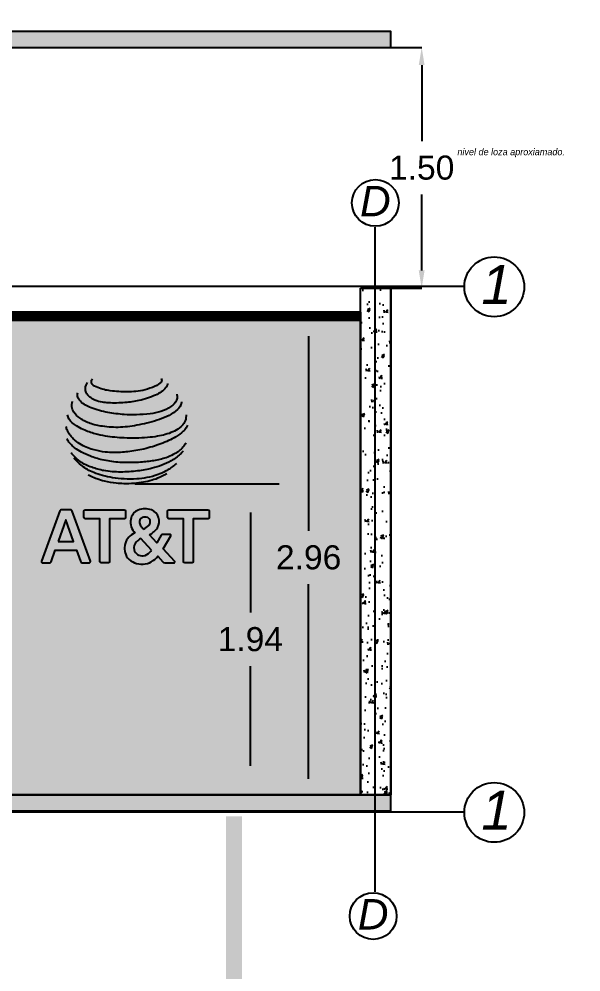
# Model space of a CAD drawing. Header units: millimetres. Extents: x 10930 to 21977, y 3784 to 7635.
# Drawn here: x 10969.96 to 10973.46, y 3801.58 to 3807.52 of the extents above; entities that cross this region are included whole.
import ezdxf

# ---------------------------------------------------------------- set-up
doc = ezdxf.new("R2010")
doc.units = ezdxf.units.MM
for name, color, linetype in [('CORTE', 224, 'Continuous'), ('MEDIDAS.', 75, 'Continuous'), ('MUROS ACABADO.', 201, 'Continuous')]:
    doc.layers.add(name, color=color, linetype=linetype)
doc.styles.get("Standard").update_dxf_attribs({"font": 'arial.ttf'})
doc.dimstyles.get("Standard").update_dxf_attribs({"dimtxt": 0.15, "dimasz": 0.18, "dimexe": 0.18, "dimexo": 0.0625, "dimgap": 0.09, "dimtad": 0, "dimtih": 1, "dimtoh": 1, "dimzin": 0, "dimdsep": 46, "dimtxsty": 'Standard', "dimblk2": 'ARCHTICK', "dimcen": 0.09, "dimadec": 0, "dimazin": 0, "dimtfac": 1, "dimtofl": 0, "dimtmove": 0, "dimatfit": 3, "dimfxl": 1, "dimtolj": 1, "dimtzin": 0, "dimarcsym": 0})

# ---------------------------------------------------------------- blocks, each defined once
blk = doc.blocks.new('letrero interno')
h = blk.add_hatch(color=255)
h.dxf.hatch_style = 1
edge = h.paths.add_edge_path()
edge.add_ellipse((10977.9411, 3804.9206), major_axis=(-0.5668, 0), ratio=0.990182, start_angle=235.80876, end_angle=304.48045)
edge.add_spline(control_points=[(10977.6203, 3805.3832), (10977.607, 3805.368), (10977.6094, 3805.327), (10977.6923, 3805.2895), (10977.7961, 3805.2651), (10977.9505, 3805.2608), (10978.1007, 3805.2653), (10978.2709, 3805.3399), (10978.2685, 3805.3745), (10978.2596, 3805.3848)], knot_values=[0.128865, 0.128865, 0.128865, 0.128865, 0.153866, 0.179922, 0.232217, 0.300381, 0.373945, 0.445699, 0.478946, 0.478946, 0.478946, 0.478946], degree=3, periodic=0)
h = blk.add_hatch(color=255)
h.dxf.hatch_style = 1
edge = h.paths.add_edge_path()
edge.add_spline(control_points=[(10978.3172, 3805.3404), (10978.3196, 3805.3329), (10978.3199, 3805.324), (10978.2892, 3805.2736), (10978.1981, 3805.2216), (10978.0651, 3805.1785), (10977.916, 3805.1583), (10977.8018, 3805.1557), (10977.7076, 3805.1635), (10977.6482, 3805.1804), (10977.5942, 3805.2098), (10977.5617, 3805.2496), (10977.5504, 3805.3017), (10977.5639, 3805.3313), (10977.5741, 3805.3482)], knot_values=[0.003593, 0.003593, 0.003593, 0.003593, 0.006024, 0.021106, 0.073245, 0.144555, 0.202269, 0.269247, 0.293403, 0.325434, 0.349075, 0.372728, 0.390364, 0.4152, 0.4152, 0.4152, 0.4152], degree=3, periodic=0)
edge.add_ellipse((10977.9411, 3804.9206), major_axis=(-0.5668, 0), ratio=0.990182, start_angle=310.35697, end_angle=323.8514)
edge.add_spline(control_points=[(10977.4835, 3805.2516), (10977.4808, 3805.2383), (10977.4802, 3805.2093), (10977.5207, 3805.1526), (10977.6216, 3805.1031), (10977.7601, 3805.067), (10977.9034, 3805.0486), (10978.0355, 3805.0473), (10978.1841, 3805.0541), (10978.3198, 3805.0907), (10978.406, 3805.1688), (10978.4102, 3805.2156), (10978.4081, 3805.2342), (10978.4073, 3805.2397)], knot_values=[0.008649, 0.008649, 0.008649, 0.008649, 0.025773, 0.045772, 0.096013, 0.166665, 0.233614, 0.282556, 0.338803, 0.427861, 0.462359, 0.479526, 0.486818, 0.486818, 0.486818, 0.486818], degree=3, periodic=0)
edge.add_ellipse((10977.9411, 3804.9206), major_axis=(-0.5668, 0), ratio=0.990182, start_angle=214.66002, end_angle=228.43024)
h = blk.add_hatch(color=255)
h.dxf.hatch_style = 1
edge = h.paths.add_edge_path()
edge.add_spline(control_points=[(10977.389, 3805.0474), (10977.3905, 3805.0343), (10977.4059, 3804.9885), (10977.4647, 3804.9464), (10977.5478, 3804.9013), (10977.6388, 3804.8702), (10977.7669, 3804.8434), (10977.9304, 3804.8275), (10978.0936, 3804.8296), (10978.245, 3804.848), (10978.3478, 3804.8749), (10978.4292, 3804.9194), (10978.4753, 3804.9641), (10978.4926, 3805.0099), (10978.4936, 3805.0383), (10978.4934, 3805.0467)], knot_values=[0.014023, 0.014023, 0.014023, 0.014023, 0.030974, 0.073379, 0.10402, 0.155335, 0.197783, 0.274963, 0.369242, 0.410223, 0.47411, 0.506523, 0.530369, 0.556614, 0.567607, 0.567607, 0.567607, 0.567607], degree=3, periodic=0)
edge.add_ellipse((10977.9411, 3804.9206), major_axis=(-0.5668, 0), ratio=0.990182, start_angle=192.99233, end_angle=206.21787)
edge.add_spline(control_points=[(10978.4496, 3805.1685), (10978.4496, 3805.1637), (10978.4483, 3805.136), (10978.387, 3805.0599), (10978.2451, 3804.999), (10978.0636, 3804.9523), (10977.8844, 3804.9253), (10977.7294, 3804.9347), (10977.6012, 3804.9619), (10977.5094, 3805.0076), (10977.4482, 3805.061), (10977.4241, 3805.1224), (10977.4295, 3805.1563), (10977.4353, 3805.1736)], knot_values=[0.003597, 0.003597, 0.003597, 0.003597, 0.009886, 0.039798, 0.122741, 0.208239, 0.285459, 0.358281, 0.409779, 0.455584, 0.490924, 0.513468, 0.537289, 0.537289, 0.537289, 0.537289], degree=3, periodic=0)
edge.add_ellipse((10977.9411, 3804.9206), major_axis=(-0.5668, 0), ratio=0.990182, start_angle=333.19912, end_angle=346.94128)
h = blk.add_hatch(color=255)
h.dxf.hatch_style = 1
edge = h.paths.add_edge_path()
edge.add_spline(control_points=[(10977.383, 3804.8231), (10977.3882, 3804.8126), (10977.3995, 3804.7925), (10977.4267, 3804.7646), (10977.464, 3804.7316), (10977.5238, 3804.6958), (10977.6069, 3804.6567), (10977.7214, 3804.6238), (10977.8322, 3804.6063), (10977.9516, 3804.6012), (10978.063, 3804.6032), (10978.189, 3804.618), (10978.2932, 3804.64), (10978.3831, 3804.6795), (10978.4477, 3804.7208), (10978.4779, 3804.7666), (10978.4891, 3804.7834), (10978.4917, 3804.7874)], knot_values=[0.012982, 0.012982, 0.012982, 0.012982, 0.028308, 0.04302, 0.063513, 0.093229, 0.133566, 0.183249, 0.248239, 0.279568, 0.339134, 0.393524, 0.445234, 0.477135, 0.521976, 0.542107, 0.5483, 0.5483, 0.5483, 0.5483], degree=3, periodic=0)
edge.add_ellipse((10977.9411, 3804.9206), major_axis=(-0.5668, 0), ratio=0.990182, start_angle=166.26811, end_angle=183.20985)
edge.add_spline(control_points=[(10978.507, 3804.952), (10978.5035, 3804.9429), (10978.4939, 3804.9211), (10978.4576, 3804.8824), (10978.3803, 3804.8282), (10978.2557, 3804.7733), (10978.1044, 3804.7267), (10977.9558, 3804.7008), (10977.8354, 3804.6945), (10977.731, 3804.6998), (10977.6512, 3804.7152), (10977.5765, 3804.7385), (10977.515, 3804.7674), (10977.465, 3804.8025), (10977.4273, 3804.8378), (10977.404, 3804.8694), (10977.3851, 3804.9025), (10977.3778, 3804.9262), (10977.3747, 3804.9384)], knot_values=[0.007802, 0.007802, 0.007802, 0.007802, 0.0205, 0.038932, 0.075849, 0.143421, 0.21564, 0.282181, 0.339884, 0.372758, 0.418414, 0.445526, 0.474864, 0.506767, 0.524911, 0.541965, 0.557948, 0.574375, 0.574375, 0.574375, 0.574375], degree=3, periodic=0)
edge.add_ellipse((10977.9411, 3804.9206), major_axis=(-0.5668, 0), ratio=0.990182, start_angle=358.17621, end_angle=370.00004)
h = blk.add_hatch(color=255)
h.dxf.hatch_style = 1
edge = h.paths.add_edge_path()
edge.add_spline(control_points=[(10977.4483, 3804.6434), (10977.4572, 3804.6336), (10977.4808, 3804.6081), (10977.5212, 3804.5703), (10977.5741, 3804.5352), (10977.6384, 3804.5055), (10977.7166, 3804.4791), (10977.8116, 3804.4586), (10977.9184, 3804.4488), (10978.0252, 3804.4475), (10978.1313, 3804.4614), (10978.2226, 3804.4837), (10978.3099, 3804.5232), (10978.3649, 3804.5627), (10978.3965, 3804.5895), (10978.4027, 3804.5948)], knot_values=[0.02124, 0.02124, 0.02124, 0.02124, 0.038567, 0.066554, 0.09322, 0.121056, 0.158938, 0.200798, 0.247614, 0.298784, 0.33987, 0.387174, 0.420854, 0.464375, 0.475001, 0.475001, 0.475001, 0.475001], degree=3, periodic=0)
edge.add_ellipse((10977.9411, 3804.9206), major_axis=(-0.5668, 0), ratio=0.990182, start_angle=144.51815, end_angle=157.85061)
edge.add_spline(control_points=[(10978.4661, 3804.709), (10978.4572, 3804.6996), (10978.4234, 3804.6651), (10978.3327, 3804.5981), (10978.1943, 3804.5489), (10978.0346, 3804.5216), (10977.884, 3804.5103), (10977.739, 3804.5208), (10977.6117, 3804.5557), (10977.5156, 3804.5999), (10977.4563, 3804.653), (10977.4314, 3804.6827), (10977.4228, 3804.6936)], knot_values=[0.011524, 0.011524, 0.011524, 0.011524, 0.028354, 0.074673, 0.157277, 0.217096, 0.286184, 0.354151, 0.405667, 0.458056, 0.490472, 0.508639, 0.508639, 0.508639, 0.508639], degree=3, periodic=0)
edge.add_ellipse((10977.9411, 3804.9206), major_axis=(-0.5668, 0), ratio=0.990182, start_angle=23.85399, end_angle=29.59482)
h = blk.add_hatch(color=255)
h.dxf.hatch_style = 1
edge = h.paths.add_edge_path()
edge.add_ellipse((10977.9411, 3804.9206), major_axis=(-0.5668, 0), ratio=0.990182, start_angle=50.67857, end_angle=131.24059)
edge.add_spline(control_points=[(10978.3148, 3804.4986), (10978.3082, 3804.4954), (10978.2847, 3804.4837), (10978.24, 3804.4598), (10978.1735, 3804.4353), (10978.0939, 3804.4184), (10978.0061, 3804.4049), (10977.9212, 3804.4054), (10977.8293, 3804.4083), (10977.7446, 3804.4238), (10977.6664, 3804.4457), (10977.617, 3804.4686), (10977.5912, 3804.4817), (10977.582, 3804.4864)], knot_values=[0.00823, 0.00823, 0.00823, 0.00823, 0.0177, 0.042594, 0.074296, 0.109937, 0.148709, 0.189938, 0.2206, 0.268724, 0.301937, 0.3263, 0.33974, 0.33974, 0.33974, 0.33974], degree=3, periodic=0)
h = blk.add_hatch(color=255)
h.dxf.hatch_style = 1
edge = h.paths.add_edge_path()
edge.add_line((10977.1552, 3803.6679), (10977.2214, 3803.6679))
edge.add_arc((10977.2214, 3803.6818), 0.0139, 270, 346.49232)
edge.add_line((10977.2349, 3803.6786), (10977.2726, 3803.7866))
edge.add_line((10977.2726, 3803.7866), (10977.4719, 3803.7866))
edge.add_line((10977.4719, 3803.7866), (10977.5085, 3803.6826))
edge.add_arc((10977.5292, 3803.6896), 0.0218, 198.61711, 261.66238)
edge.add_line((10977.526, 3803.668), (10977.5919, 3803.6678))
edge.add_arc((10977.5901, 3803.6796), 0.0119, 278.8223, 386.06493)
edge.add_line((10977.6008, 3803.6848), (10977.4329, 3804.1507))
edge.add_arc((10977.417, 3804.145), 0.0169, 19.8261, 75.82093)
edge.add_line((10977.4211, 3804.1614), (10977.329, 3804.1614))
edge.add_arc((10977.329, 3804.1475), 0.0138, 90, 151.53848)
edge.add_line((10977.3168, 3804.1541), (10977.1471, 3803.6841))
edge.add_arc((10977.1568, 3803.6788), 0.011, 151.07027, 262.02362)
h.paths.add_polyline_path([(10977.3009, 3803.8658), (10977.4431, 3803.8658), (10977.3727, 3804.0694)], flags=16)
h = blk.add_hatch(color=255)
h.dxf.hatch_style = 1
edge = h.paths.add_edge_path()
edge.add_line((10977.5527, 3804.1617), (10977.9175, 3804.1617))
edge.add_arc((10977.9175, 3804.1496), 0.0121, 4.19999, 90, ccw=False)
edge.add_line((10977.9295, 3804.1505), (10977.9295, 3804.0905))
edge.add_arc((10977.9182, 3804.0905), 0.0112, 264.68887, 360, ccw=False)
edge.add_line((10977.9172, 3804.0793), (10977.7797, 3804.0793))
edge.add_line((10977.7797, 3804.0793), (10977.7797, 3803.6772))
edge.add_arc((10977.7679, 3803.6798), 0.0121, 280.03141, 347.51879, ccw=False)
edge.add_line((10977.77, 3803.6679), (10977.7013, 3803.6679))
edge.add_arc((10977.7028, 3803.6803), 0.0125, 188.94313, 262.82227, ccw=False)
edge.add_line((10977.6905, 3803.6784), (10977.6905, 3804.0793))
edge.add_line((10977.6905, 3804.0793), (10977.5547, 3804.0793))
edge.add_arc((10977.5547, 3804.093), 0.0137, 193.59653, 270, ccw=False)
edge.add_line((10977.5414, 3804.0898), (10977.5414, 3804.1488))
edge.add_arc((10977.5544, 3804.1488), 0.013, 97.51574, 180, ccw=False)
h = blk.add_hatch(color=255)
h.dxf.hatch_style = 1
edge = h.paths.add_edge_path(flags=16)
edge.add_arc((10977.9848, 3804.1918), 0.2376, 297.96974, 312.5604)
edge.add_arc((10978.1124, 3804.049), 0.0463, 315.73621, 358.76015)
edge.add_arc((10978.1153, 3804.0516), 0.0435, 355.28137, 443.56521)
edge.add_arc((10978.1088, 3803.9497), 0.1457, 85.54023, 94.45977)
edge.add_arc((10978.1039, 3804.0512), 0.0441, 98.39035, 178.77629)
edge.add_arc((10978.1181, 3804.0472), 0.0585, 175.1233, 217.13161)
edge.add_arc((10978.204, 3804.0962), 0.157, 212.44336, 226.68991)
edge = h.paths.add_edge_path(flags=16)
edge.add_line((10978.1702, 3803.7862), (10978.07, 3803.8938))
edge.add_arc((10978.1538, 3803.7376), 0.1773, 118.20096, 134.03797)
edge.add_arc((10978.0816, 3803.8094), 0.0756, 132.53892, 194.59899)
edge.add_arc((10978.0817, 3803.8092), 0.0756, 194.46129, 279.06822)
edge.add_arc((10978.087, 3803.8215), 0.0872, 274.35322, 321.59)
edge.add_arc((10978.0059, 3803.8996), 0.1996, 318.48757, 325.3812)
edge = h.paths.add_edge_path()
edge.add_arc((10978.0723, 3803.8031), 0.1535, 111.79706, 215.48753)
edge.add_arc((10978.0815, 3803.8404), 0.1843, 223.28818, 323.39802)
edge.add_line((10978.2294, 3803.7305), (10978.275, 3803.679))
edge.add_arc((10978.2968, 3803.6948), 0.0269, 215.81592, 267.01052)
edge.add_line((10978.2954, 3803.6679), (10978.3795, 3803.6679))
edge.add_arc((10978.3783, 3803.6774), 0.00958, 277.51574, 384.51939)
edge.add_line((10978.387, 3803.6814), (10978.28, 3803.7977))
edge.add_line((10978.28, 3803.7977), (10978.3505, 3803.9195))
edge.add_arc((10978.3424, 3803.9242), 0.00942, 329.92161, 439.58613)
edge.add_line((10978.3441, 3803.9334), (10978.2768, 3803.9334))
edge.add_arc((10978.2768, 3803.9142), 0.0192, 90, 140.62448)
edge.add_line((10978.2619, 3803.9264), (10978.2203, 3803.854))
edge.add_line((10978.2203, 3803.854), (10978.1513, 3803.9294))
edge.add_arc((10978.0613, 3804.1086), 0.2006, 296.67717, 325.63512)
edge.add_arc((10978.1264, 3804.054), 0.1163, 329.72187, 428.20292)
edge.add_arc((10978.1105, 3803.9978), 0.1745, 70.21568, 111.5609)
edge.add_arc((10978.0905, 3804.0541), 0.1148, 112.57893, 170.18893)
edge.add_arc((10978.1123, 3804.0458), 0.1378, 168.33036, 197.20493)
edge.add_arc((10978.1578, 3804.0687), 0.1883, 199.76986, 220.79873)
h = blk.add_hatch(color=255)
h.dxf.hatch_style = 1
edge = h.paths.add_edge_path()
edge.add_line((10978.3314, 3804.1617), (10978.6962, 3804.1617))
edge.add_arc((10978.6962, 3804.1496), 0.0121, 4.19999, 90, ccw=False)
edge.add_line((10978.7082, 3804.1505), (10978.7082, 3804.0905))
edge.add_arc((10978.697, 3804.0905), 0.0112, -95.31113, 0, ccw=False)
edge.add_line((10978.6959, 3804.0793), (10978.5584, 3804.0793))
edge.add_line((10978.5584, 3804.0793), (10978.5584, 3803.6772))
edge.add_arc((10978.5466, 3803.6798), 0.0121, 280.03141, 347.51879, ccw=False)
edge.add_line((10978.5487, 3803.6679), (10978.48, 3803.6679))
edge.add_arc((10978.4815, 3803.6803), 0.0125, 188.94313, 262.82227, ccw=False)
edge.add_line((10978.4692, 3803.6784), (10978.4692, 3804.0793))
edge.add_line((10978.4692, 3804.0793), (10978.3334, 3804.0793))
edge.add_arc((10978.3334, 3804.093), 0.0137, 193.59653, 270, ccw=False)
edge.add_line((10978.3201, 3804.0898), (10978.3201, 3804.1488))
edge.add_arc((10978.3331, 3804.1488), 0.013, 97.51574, 180, ccw=False)
at = {"color": 255}
for points in [[(10977.1552, 3803.6679), (10977.2214, 3803.6679, 0.346732), (10977.2349, 3803.6786), (10977.2726, 3803.7866), (10977.4719, 3803.7866), (10977.5085, 3803.6826, 0.282242), (10977.526, 3803.668), (10977.5919, 3803.6678, 0.50537), (10977.6008, 3803.6848), (10977.4329, 3804.1507, 0.249304), (10977.4211, 3804.1614), (10977.329, 3804.1614, 0.275157), (10977.3168, 3804.1541), (10977.1471, 3803.6841, 0.525866)], [(10977.5527, 3804.1617), (10977.9175, 3804.1617, -0.392903), (10977.9295, 3804.1505), (10977.9295, 3804.0905, -0.441632), (10977.9172, 3804.0793), (10977.7797, 3804.0793), (10977.7797, 3803.6772, -0.303287), (10977.77, 3803.6679), (10977.7013, 3803.6679, -0.334009), (10977.6905, 3803.6784), (10977.6905, 3804.0793), (10977.5547, 3804.0793, -0.346298), (10977.5414, 3804.0898), (10977.5414, 3804.1488, -0.376295)], [(10978.3314, 3804.1617), (10978.6962, 3804.1617, -0.392903), (10978.7082, 3804.1505), (10978.7082, 3804.0905, -0.441632), (10978.6959, 3804.0793), (10978.5584, 3804.0793), (10978.5584, 3803.6772, -0.303287), (10978.5487, 3803.6679), (10978.48, 3803.6679, -0.334009), (10978.4692, 3803.6784), (10978.4692, 3804.0793), (10978.3334, 3804.0793, -0.346298), (10978.3201, 3804.0898), (10978.3201, 3804.1488, -0.376295)]]:
    blk.add_lwpolyline(points, format="xyb", close=True, dxfattribs=at)
for points in [[(10978.1513, 3803.9294, 0.12703), (10978.2268, 3803.9954, 0.458264), (10978.1696, 3804.162, 0.182385), (10978.0464, 3804.1601, 0.256803), (10977.9773, 3804.0736, 0.12666), (10977.9807, 3804.005, 0.092014), (10978.0153, 3803.9457, -56.877628)], [(10978.0963, 3803.9819, 0.06375), (10978.1455, 3804.0168, 0.189964), (10978.1587, 3804.048, 0.405468), (10978.1201, 3804.0949, 0.038938), (10978.0975, 3804.0949, 0.365879), (10978.0598, 3804.0522, 0.185377), (10978.0715, 3804.0119, 0.062243), (10978.0963, 3803.9819, -0.802104)], [(10978.0153, 3803.9457, 0.486062), (10977.9473, 3803.714, 0.466891), (10978.2294, 3803.7305), (10978.275, 3803.679, 0.22717), (10978.2954, 3803.6679), (10978.3795, 3803.6679, 0.504061), (10978.387, 3803.6814), (10978.28, 3803.7977), (10978.3505, 3803.9195, 0.518708), (10978.3441, 3803.9334), (10978.2768, 3803.9334, 0.224555), (10978.2619, 3803.9264), (10978.2203, 3803.854), (10978.1513, 3803.9294)], [(10978.1702, 3803.7862), (10978.07, 3803.8938, 0.069212), (10978.0305, 3803.865, 0.277607), (10978.0085, 3803.7903, 0.386906), (10978.0937, 3803.7345, 0.209078), (10978.1554, 3803.7673, 0.030088), (10978.1702, 3803.7862, 0.609101)]]:
    blk.add_lwpolyline(points, format="xyb", dxfattribs=at)
blk.add_lwpolyline([(10977.3009, 3803.8658), (10977.4431, 3803.8658), (10977.3727, 3804.0694), (10977.3009, 3803.8658)], dxfattribs=at)
for points, knots in [([(10978.3172, 3805.3404), (10978.3196, 3805.3329), (10978.3199, 3805.324), (10978.2892, 3805.2736), (10978.1981, 3805.2216), (10978.0651, 3805.1785), (10977.916, 3805.1583), (10977.8018, 3805.1557), (10977.7076, 3805.1635), (10977.6482, 3805.1804), (10977.5942, 3805.2098), (10977.5617, 3805.2496), (10977.5504, 3805.3017), (10977.5639, 3805.3313), (10977.5741, 3805.3482)], [0.0035932, 0.0035932, 0.0035932, 0.0035932, 0.0060238, 0.0211063, 0.0732448, 0.1445555, 0.2022685, 0.2692466, 0.2934034, 0.3254338, 0.3490749, 0.3727276, 0.3903641, 0.4151999, 0.4151999, 0.4151999, 0.4151999]), ([(10978.2596, 3805.3848), (10978.2685, 3805.3745), (10978.2709, 3805.3399), (10978.1007, 3805.2653), (10977.9505, 3805.2608), (10977.7961, 3805.2651), (10977.6923, 3805.2895), (10977.6094, 3805.327), (10977.607, 3805.368), (10977.6203, 3805.3832)], [0.1288654, 0.1288654, 0.1288654, 0.1288654, 0.1621128, 0.2338664, 0.3074303, 0.3755951, 0.4278902, 0.4539459, 0.4789464, 0.4789464, 0.4789464, 0.4789464]), ([(10978.4496, 3805.1685), (10978.4496, 3805.1637), (10978.4483, 3805.136), (10978.387, 3805.0599), (10978.2451, 3804.999), (10978.0636, 3804.9523), (10977.8844, 3804.9253), (10977.7294, 3804.9347), (10977.6012, 3804.9619), (10977.5094, 3805.0076), (10977.4482, 3805.061), (10977.4241, 3805.1224), (10977.4295, 3805.1563), (10977.4353, 3805.1736)], [0.0035967, 0.0035967, 0.0035967, 0.0035967, 0.0098858, 0.0397983, 0.122741, 0.2082388, 0.285459, 0.3582808, 0.4097789, 0.4555835, 0.4909237, 0.5134678, 0.5372889, 0.5372889, 0.5372889, 0.5372889]), ([(10978.4073, 3805.2397), (10978.4081, 3805.2342), (10978.4102, 3805.2156), (10978.406, 3805.1688), (10978.3198, 3805.0907), (10978.1841, 3805.0541), (10978.0355, 3805.0473), (10977.9034, 3805.0486), (10977.7601, 3805.067), (10977.6216, 3805.1031), (10977.5207, 3805.1526), (10977.4802, 3805.2093), (10977.4808, 3805.2383), (10977.4835, 3805.2516)], [0.0086485, 0.0086485, 0.0086485, 0.0086485, 0.01594, 0.0331077, 0.067605, 0.1566633, 0.2129102, 0.2618518, 0.3288015, 0.3994534, 0.4496941, 0.4696933, 0.4868177, 0.4868177, 0.4868177, 0.4868177]), ([(10978.4934, 3805.0467), (10978.4936, 3805.0383), (10978.4926, 3805.0099), (10978.4753, 3804.9641), (10978.4292, 3804.9194), (10978.3478, 3804.8749), (10978.245, 3804.848), (10978.0936, 3804.8296), (10977.9304, 3804.8275), (10977.7669, 3804.8434), (10977.6388, 3804.8702), (10977.5478, 3804.9013), (10977.4647, 3804.9464), (10977.4059, 3804.9885), (10977.3905, 3805.0343), (10977.389, 3805.0474)], [0.0140234, 0.0140234, 0.0140234, 0.0140234, 0.0250162, 0.0512619, 0.0751078, 0.1075212, 0.1714081, 0.2123883, 0.306668, 0.3838473, 0.4262958, 0.4776106, 0.5082517, 0.5506568, 0.5676073, 0.5676073, 0.5676073, 0.5676073]), ([(10978.507, 3804.952), (10978.5035, 3804.9429), (10978.4939, 3804.9211), (10978.4576, 3804.8824), (10978.3803, 3804.8282), (10978.2557, 3804.7733), (10978.1044, 3804.7267), (10977.9558, 3804.7008), (10977.8354, 3804.6945), (10977.731, 3804.6998), (10977.6512, 3804.7152), (10977.5765, 3804.7385), (10977.515, 3804.7674), (10977.465, 3804.8025), (10977.4273, 3804.8378), (10977.404, 3804.8694), (10977.3851, 3804.9025), (10977.3778, 3804.9262), (10977.3747, 3804.9384)], [0.0078016, 0.0078016, 0.0078016, 0.0078016, 0.0205003, 0.0389321, 0.0758492, 0.1434214, 0.2156401, 0.2821809, 0.3398835, 0.3727584, 0.4184145, 0.4455255, 0.4748644, 0.5067672, 0.5249113, 0.5419651, 0.5579475, 0.5743748, 0.5743748, 0.5743748, 0.5743748]), ([(10978.4917, 3804.7874), (10978.4891, 3804.7834), (10978.4779, 3804.7666), (10978.4477, 3804.7208), (10978.3831, 3804.6795), (10978.2932, 3804.64), (10978.189, 3804.618), (10978.063, 3804.6032), (10977.9516, 3804.6012), (10977.8322, 3804.6063), (10977.7214, 3804.6238), (10977.6069, 3804.6567), (10977.5238, 3804.6958), (10977.464, 3804.7316), (10977.4267, 3804.7646), (10977.3995, 3804.7925), (10977.3882, 3804.8126), (10977.383, 3804.8231)], [0.0129818, 0.0129818, 0.0129818, 0.0129818, 0.0191742, 0.0393052, 0.0841466, 0.1160473, 0.1677579, 0.2221471, 0.2817133, 0.3130424, 0.3780328, 0.4277155, 0.4680528, 0.4977683, 0.518262, 0.5329737, 0.5482997, 0.5482997, 0.5482997, 0.5482997]), ([(10978.4661, 3804.709), (10978.4572, 3804.6996), (10978.4234, 3804.6651), (10978.3327, 3804.5981), (10978.1943, 3804.5489), (10978.0346, 3804.5216), (10977.884, 3804.5103), (10977.739, 3804.5208), (10977.6117, 3804.5557), (10977.5156, 3804.5999), (10977.4563, 3804.653), (10977.4314, 3804.6827), (10977.4228, 3804.6936)], [0.011524, 0.011524, 0.011524, 0.011524, 0.0283541, 0.0746731, 0.1572768, 0.2170963, 0.2861837, 0.3541511, 0.4056674, 0.4580557, 0.4904717, 0.5086393, 0.5086393, 0.5086393, 0.5086393]), ([(10978.4027, 3804.5948), (10978.3965, 3804.5895), (10978.3649, 3804.5627), (10978.3099, 3804.5232), (10978.2226, 3804.4837), (10978.1313, 3804.4614), (10978.0252, 3804.4475), (10977.9184, 3804.4488), (10977.8116, 3804.4586), (10977.7166, 3804.4791), (10977.6384, 3804.5055), (10977.5741, 3804.5352), (10977.5212, 3804.5703), (10977.4808, 3804.6081), (10977.4572, 3804.6336), (10977.4483, 3804.6434)], [0.0212403, 0.0212403, 0.0212403, 0.0212403, 0.0318666, 0.0753881, 0.1090673, 0.1563713, 0.1974573, 0.2486273, 0.2954439, 0.3373039, 0.3751856, 0.4030217, 0.4296875, 0.4576748, 0.4750013, 0.4750013, 0.4750013, 0.4750013]), ([(10978.3148, 3804.4986), (10978.3082, 3804.4954), (10978.2847, 3804.4837), (10978.24, 3804.4598), (10978.1735, 3804.4353), (10978.0939, 3804.4184), (10978.0061, 3804.4049), (10977.9212, 3804.4054), (10977.8293, 3804.4083), (10977.7446, 3804.4238), (10977.6664, 3804.4457), (10977.617, 3804.4686), (10977.5912, 3804.4817), (10977.582, 3804.4864)], [0.0082302, 0.0082302, 0.0082302, 0.0082302, 0.0177002, 0.0425936, 0.0742963, 0.109937, 0.1487094, 0.1899382, 0.2206004, 0.2687243, 0.3019369, 0.3263003, 0.3397397, 0.3397397, 0.3397397, 0.3397397])]:
    blk.add_open_spline(points, degree=3, knots=knots, dxfattribs=at)
blk = doc.blocks.new('*D210')
at = {"layer": 'Defpoints', "color": 0, "transparency": 16777216}
for p in [(10972.2753, 3807.3456), (10972.4677, 3807.3456), (10972.2753, 3805.8456)]:
    blk.add_point(p, dxfattribs=at)
at = {"layer": 'MEDIDAS.', "color": 0, "lineweight": -2, "transparency": 16777216}
for p, q in [((10972.2753, 3807.3456), (10972.4677, 3807.3456)), ((10972.4677, 3807.2356), (10972.4677, 3806.7622)), ((10972.4677, 3805.9556), (10972.4677, 3806.429)), ((10972.2753, 3805.8456), (10972.4677, 3805.8456))]:
    blk.add_line(p, q, dxfattribs=at)
at = {"layer": 'MEDIDAS.', "color": 0, "transparency": 16777216}
for points in [[(10972.4494, 3807.2356), (10972.486, 3807.2356), (10972.4677, 3807.3456)], [(10972.4494, 3805.9556), (10972.486, 3805.9556), (10972.4677, 3805.8456)]]:
    blk.add_solid(points, dxfattribs=at)
at = {"layer": 'MEDIDAS.', "color": 0, "transparency": 16777216, "insert": (10972.4677, 3806.5956), "char_height": 0.15, "attachment_point": 5}
blk.add_mtext('\\A1;1.50', dxfattribs=at)
blk = doc.blocks.new('_ArchTick')
at = {"color": 0, "linetype": 'ByBlock', "const_width": 0.15}
blk.add_lwpolyline([(-0.5, -0.5), (0.5, 0.5)], dxfattribs=at)
blk = doc.blocks.new('*D217')
at = {"layer": 'Defpoints', "color": 0, "transparency": 16777216}
for p in [(10971.7627, 3805.6456), (10971.7627, 3802.6856), (10971.7627, 3802.6856)]:
    blk.add_point(p, dxfattribs=at)
at = {"layer": 'MEDIDAS.', "color": 0, "lineweight": -2, "transparency": 16777216}
for p, q in [((10971.7627, 3805.5456), (10971.7627, 3804.3322)), ((10971.7627, 3802.7856), (10971.7627, 3803.999))]:
    blk.add_line(p, q, dxfattribs=at)
at = {"layer": 'MEDIDAS.', "color": 0, "transparency": 16777216}
for points in [[(10971.746, 3805.5456), (10971.7794, 3805.5456), (10971.7627, 3805.6456)], [(10971.746, 3802.7856), (10971.7794, 3802.7856), (10971.7627, 3802.6856)]]:
    blk.add_solid(points, dxfattribs=at)
at = {"layer": 'MEDIDAS.', "color": 0, "transparency": 16777216, "insert": (10971.7627, 3804.1656), "char_height": 0.15, "attachment_point": 5}
blk.add_mtext('\\A1;2.96', dxfattribs=at)
blk = doc.blocks.new('*D220')
at = {"layer": 'Defpoints', "color": 0, "transparency": 16777216}
for p in [(10970.6158, 3804.6255), (10970.5853, 3802.6856), (10971.3993, 3802.6856)]:
    blk.add_point(p, dxfattribs=at)
at = {"layer": 'MEDIDAS.', "color": 0, "lineweight": -2, "transparency": 16777216}
for p, q in [((10970.6783, 3804.6255), (10971.5793, 3804.6255)), ((10971.3993, 3804.4455), (10971.3993, 3803.8221)), ((10971.3993, 3802.8656), (10971.3993, 3803.4889)), ((10970.6478, 3802.6856), (10971.5793, 3802.6856))]:
    blk.add_line(p, q, dxfattribs=at)
at = {"layer": 'MEDIDAS.', "color": 0, "transparency": 16777216}
for points in [[(10971.3693, 3804.4455), (10971.4293, 3804.4455), (10971.3993, 3804.6255)], [(10971.3693, 3802.8656), (10971.4293, 3802.8656), (10971.3993, 3802.6856)]]:
    blk.add_solid(points, dxfattribs=at)
at = {"layer": 'MEDIDAS.', "color": 0, "transparency": 16777216, "insert": (10971.3993, 3803.6555), "char_height": 0.15, "attachment_point": 5}
blk.add_mtext('\\A1;1.94', dxfattribs=at)

msp = doc.modelspace()

# ---------------------------------------------------------------- hatches: boundary and pattern name
at = {"layer": 'CORTE', "true_color": 0xb3d9ff}
h = msp.add_hatch(color=141, dxfattribs=at)
h.dxf.hatch_style = 1
h.paths.add_polyline_path([(10967.2553, 3807.4456), (10967.2553, 3807.3456), (10972.2753, 3807.3456), (10972.2753, 3807.4456)])
at = {"layer": 'CORTE'}
h = msp.add_hatch(dxfattribs=at)
h.set_pattern_fill('AR-CONC', color=140, scale=0.001)
h.set_pattern_definition([(50, (-9.72042, 0.61512), (0.182184669, -0.0159390855), [0.01905, -0.20955]), (355, (-9.72042, 0.61512), (-0.0352434214, 0.1910568452), [0.01524, -0.1676405842]), (100.4514447, (-9.70523, 0.6138), (0.146941247, 0.175117752), [0.0161900088, -0.1780902446]), (46.1842, (-9.72042, 0.66592), (0.271079041, -0.042042328), [0.028575, -0.314325]), (96.6355576, (-9.69783, 0.66242), (0.237404134, 0.2474261246), [0.024285023, -0.267135608]), (351.1841512, (-9.72042, 0.66592), (0.237404134, 0.2474261246), [0.022859967, -0.251459732]), (21, (-9.69502, 0.65322), (0.1516143913, -0.1022651982), [0.01905, -0.20955]), (326, (-9.69502, 0.65322), (0.0618020283, 0.184187966), [0.01524, -0.16764]), (71.451445, (-9.68238, 0.6447), (0.2134164193, 0.081922769), [0.0161900088, -0.1780899376]), (37.5, (-9.720416, 0.615124), (0.00308860325, 0.08455503887), [0, -0.165608, 0, -0.17018, 0, -0.168275]), (7.5, (-9.72042, 0.61512), (0.0668196625, 0.1001805748), [0, -0.097028, 0, -0.161798, 0, -0.064135]), (327.5, (-9.77706, 0.615124), (0.13559059517, -0.005728744), [0, -0.0635, 0, -0.19812, 0, -0.26289]), (317.5, (-9.80246, 0.61512), (0.1481291814, 0.025426491), [0, -0.08255, 0, -0.131572, 0, -0.18669])])
h.paths.add_polyline_path([(10972.0853, 3805.8456), (10972.2753, 3805.8456), (10972.2753, 3802.6856), (10972.0853, 3802.6856)])
h = msp.add_hatch(color=30, dxfattribs=at)
h.dxf.hatch_style = 1
h.paths.add_polyline_path([(10969.0853, 3805.5156), (10967.4453, 3805.5156), (10967.4453, 3802.6856), (10969.0853, 3802.6856)])
h.paths.add_polyline_path([(10969.0853, 3805.6456), (10972.0853, 3805.6456), (10972.0853, 3802.6856), (10969.0853, 3802.6856)])
at = {"layer": 'CORTE', "true_color": 0xcce6ff}
h = msp.add_hatch(dxfattribs=at)
h.set_pattern_fill('EARTH', color=254, scale=0.005)
h.set_pattern_definition([(0, (-14.203293, -1.02866), (0.03175, 0.03175), [0.03175, -0.03175]), (0, (-14.203293, -1.016753), (0.03175, 0.03175), [0.03175, -0.03175]), (0, (-14.203293, -1.004847), (0.03175, 0.03175), [0.03175, -0.03175]), (90, (-14.199324, -1.000878), (-0.03175, 0.03175), [0.03175, -0.03175]), (90, (-14.187418, -1.000878), (-0.03175, 0.03175), [0.03175, -0.03175]), (90, (-14.17551, -1.000878), (-0.03175, 0.03175), [0.03175, -0.03175])])
h.paths.add_polyline_path([(10969.6853, 3805.6456), (10970.2853, 3805.6456), (10970.2853, 3805.6956), (10969.6853, 3805.6956)])
h = msp.add_hatch(dxfattribs=at)
h.set_pattern_fill('EARTH', color=254, scale=0.005)
h.set_pattern_definition([(0, (-13.603293, -1.02866), (0.03175, 0.03175), [0.03175, -0.03175]), (0, (-13.603293, -1.016753), (0.03175, 0.03175), [0.03175, -0.03175]), (0, (-13.603293, -1.004847), (0.03175, 0.03175), [0.03175, -0.03175]), (90, (-13.599324, -1.000878), (-0.03175, 0.03175), [0.03175, -0.03175]), (90, (-13.587418, -1.000878), (-0.03175, 0.03175), [0.03175, -0.03175]), (90, (-13.57551, -1.000878), (-0.03175, 0.03175), [0.03175, -0.03175])])
h.paths.add_polyline_path([(10970.2853, 3805.6456), (10970.8853, 3805.6456), (10970.8853, 3805.6956), (10970.2853, 3805.6956)])
h = msp.add_hatch(dxfattribs=at)
h.set_pattern_fill('EARTH', color=254, scale=0.005)
h.set_pattern_definition([(0, (-13.003293, -1.02866), (0.03175, 0.03175), [0.03175, -0.03175]), (0, (-13.003293, -1.016753), (0.03175, 0.03175), [0.03175, -0.03175]), (0, (-13.003293, -1.004847), (0.03175, 0.03175), [0.03175, -0.03175]), (90, (-12.999324, -1.000878), (-0.03175, 0.03175), [0.03175, -0.03175]), (90, (-12.987418, -1.000878), (-0.03175, 0.03175), [0.03175, -0.03175]), (90, (-12.97551, -1.000878), (-0.03175, 0.03175), [0.03175, -0.03175])])
h.paths.add_polyline_path([(10970.8853, 3805.6456), (10971.4853, 3805.6456), (10971.4853, 3805.6956), (10970.8853, 3805.6956)])
h = msp.add_hatch(dxfattribs=at)
h.set_pattern_fill('EARTH', color=254, scale=0.005)
h.set_pattern_definition([(0, (-12.403293, -1.02866), (0.03175, 0.03175), [0.03175, -0.03175]), (0, (-12.403293, -1.016753), (0.03175, 0.03175), [0.03175, -0.03175]), (0, (-12.403293, -1.004847), (0.03175, 0.03175), [0.03175, -0.03175]), (90, (-12.399324, -1.000878), (-0.03175, 0.03175), [0.03175, -0.03175]), (90, (-12.387418, -1.000878), (-0.03175, 0.03175), [0.03175, -0.03175]), (90, (-12.37551, -1.000878), (-0.03175, 0.03175), [0.03175, -0.03175])])
h.paths.add_polyline_path([(10971.4853, 3805.6456), (10972.0853, 3805.6456), (10972.0853, 3805.6956), (10971.4853, 3805.6956)])
at = {"layer": 'CORTE'}
h = msp.add_hatch(color=250, dxfattribs=at)
h.dxf.hatch_style = 1
h.paths.add_polyline_path([(10967.2553, 3802.6856), (10967.2553, 3802.5856), (10972.2753, 3802.5856), (10972.2753, 3802.6856)])
at = {"layer": 'MUROS ACABADO.'}
h = msp.add_hatch(color=253, dxfattribs=at)
h.dxf.hatch_style = 1
h.paths.add_polyline_path([(10970.9767, 3815.581), (10973.3067, 3815.581)], flags=0)
edge = h.paths.add_edge_path(flags=17)
edge.add_line((10970.9767, 3815.581), (10973.3067, 3815.581))
edge.add_line((10970.9767, 3815.581), (10970.9767, 3813.0051))
edge.add_line((10970.9767, 3813.0051), (10973.3067, 3813.0051))
edge.add_line((10973.3067, 3813.0051), (10973.3067, 3814.3051))
edge.add_line((10973.3067, 3814.3051), (10973.3867, 3814.3051))
edge.add_line((10973.3867, 3814.3051), (10973.3867, 3814.2751))
edge.add_line((10973.3867, 3814.2751), (10973.4067, 3814.2751))
edge.add_line((10973.4067, 3814.2751), (10973.4067, 3812.9051))
edge.add_line((10973.4067, 3812.9051), (10970.9767, 3812.9051))
edge.add_line((10970.9767, 3812.9051), (10970.9767, 3812.851))
edge.add_line((10970.9767, 3812.851), (10970.9767, 3812.751))
edge.add_line((10970.9767, 3812.751), (10970.7367, 3812.751))
edge.add_line((10970.7367, 3812.751), (10970.7367, 3802.651))
edge.add_line((10970.7367, 3802.651), (10971.2467, 3802.651))
edge.add_line((10971.2467, 3802.651), (10971.2467, 3802.551))
edge.add_line((10971.2467, 3802.551), (10970.6367, 3802.551))
edge.add_line((10970.6367, 3802.551), (10970.6367, 3812.851))
edge.add_line((10970.6367, 3812.851), (10970.8767, 3812.851))
edge.add_line((10970.8767, 3812.851), (10970.8767, 3815.581))
edge.add_line((10970.8767, 3815.581), (10968.5067, 3815.581))
edge.add_line((10968.5067, 3815.581), (10968.5067, 3814.981))
edge.add_line((10968.5067, 3814.981), (10967.3367, 3814.981))
edge.add_line((10967.3367, 3814.981), (10967.3367, 3818.621))
edge.add_line((10967.3367, 3818.621), (10967.7367, 3818.621))
edge.add_line((10967.7367, 3818.621), (10967.7367, 3818.521))
edge.add_line((10967.7367, 3818.521), (10967.4367, 3818.521))
edge.add_line((10967.4367, 3818.521), (10967.4367, 3815.681))
edge.add_line((10967.4367, 3815.681), (10967.4567, 3815.681))
edge.add_line((10967.4567, 3815.681), (10967.4567, 3815.081))
edge.add_line((10967.4567, 3815.081), (10968.4067, 3815.081))
edge.add_line((10968.4067, 3815.081), (10968.4067, 3815.681))
edge.add_line((10968.4067, 3815.681), (10973.4067, 3815.681))
edge.add_line((10973.4067, 3815.681), (10973.4067, 3816.281))
edge.add_line((10973.4067, 3816.281), (10974.6067, 3816.281))
edge.add_line((10974.6067, 3816.281), (10974.6067, 3815.681))
edge.add_line((10974.6067, 3815.681), (10977.1267, 3815.681))
edge.add_line((10977.1267, 3815.681), (10977.1267, 3815.096))
edge.add_line((10977.1267, 3815.096), (10977.0417, 3815.096))
edge.add_line((10977.0417, 3815.096), (10977.0417, 3815.131))
edge.add_line((10977.0417, 3815.131), (10977.0267, 3815.131))
edge.add_line((10977.0267, 3815.131), (10977.0267, 3815.581))
edge.add_line((10977.0267, 3815.581), (10974.5067, 3815.581))
edge.add_line((10974.5067, 3815.581), (10974.5067, 3816.181))
edge.add_line((10974.5067, 3816.181), (10973.5067, 3816.181))
edge.add_line((10973.5067, 3816.181), (10973.5067, 3815.031))
edge.add_line((10973.5067, 3815.031), (10973.4067, 3815.031))
edge.add_line((10973.4067, 3815.031), (10973.3867, 3815.031))
edge.add_line((10973.3867, 3815.031), (10973.3867, 3815.001))
edge.add_line((10973.3867, 3815.001), (10973.3067, 3815.001))
edge.add_line((10973.3067, 3815.001), (10973.3067, 3815.031))
edge.add_line((10973.3067, 3815.031), (10973.3067, 3815.581))
edge = h.paths.add_edge_path()
edge.add_line((10971.2467, 3802.551), (10971.3467, 3802.551))
edge.add_line((10971.2467, 3801.471), (10971.2467, 3802.551))
edge.add_line((10971.2467, 3801.471), (10970.6467, 3801.471))
edge.add_line((10970.6467, 3801.471), (10970.6467, 3798.491))
edge.add_line((10970.6467, 3798.491), (10971.381, 3798.491))
edge.add_line((10971.381, 3798.491), (10971.0629, 3796.039))
edge.add_line((10971.0629, 3796.039), (10973.3767, 3796.039))
edge.add_line((10973.3767, 3796.039), (10973.3767, 3796.939))
edge.add_line((10973.3767, 3796.939), (10973.2767, 3796.939))
edge.add_line((10973.2767, 3796.939), (10973.2767, 3796.139))
edge.add_line((10973.2767, 3796.139), (10971.1767, 3796.139))
edge.add_line((10971.1767, 3796.139), (10971.494, 3798.631))
edge.add_line((10971.494, 3798.631), (10971.394, 3798.631))
edge.add_line((10971.394, 3798.631), (10971.394, 3798.591))
edge.add_line((10971.394, 3798.591), (10970.7467, 3798.591))
edge.add_line((10970.7467, 3798.591), (10970.7467, 3801.371))
edge.add_line((10970.7467, 3801.371), (10971.3467, 3801.371))
edge.add_line((10971.3467, 3801.371), (10971.3467, 3802.551))
edge = h.paths.add_edge_path(flags=17)
edge.add_line((10973.3067, 3815.581), (10970.9767, 3815.581))
edge.add_line((10973.3067, 3815.031), (10973.3067, 3815.581))
edge.add_line((10973.3067, 3815.001), (10973.3067, 3815.031))
edge.add_line((10973.3867, 3815.001), (10973.3067, 3815.001))
edge.add_line((10973.3867, 3815.031), (10973.3867, 3815.001))
edge.add_line((10973.4067, 3815.031), (10973.3867, 3815.031))
edge.add_line((10973.5067, 3815.031), (10973.4067, 3815.031))
edge.add_line((10973.5067, 3816.181), (10973.5067, 3815.031))
edge.add_line((10974.5067, 3816.181), (10973.5067, 3816.181))
edge.add_line((10974.5067, 3815.581), (10974.5067, 3816.181))
edge.add_line((10977.0267, 3815.581), (10974.5067, 3815.581))
edge.add_line((10977.0267, 3815.131), (10977.0267, 3815.581))
edge.add_line((10977.0417, 3815.131), (10977.0267, 3815.131))
edge.add_line((10977.0417, 3815.096), (10977.0417, 3815.131))
edge.add_line((10977.1267, 3815.096), (10977.0417, 3815.096))
edge.add_line((10977.1267, 3815.681), (10977.1267, 3815.096))
edge.add_line((10974.6067, 3815.681), (10977.1267, 3815.681))
edge.add_line((10974.6067, 3816.281), (10974.6067, 3815.681))
edge.add_line((10973.4067, 3816.281), (10974.6067, 3816.281))
edge.add_line((10973.4067, 3815.681), (10973.4067, 3816.281))
edge.add_line((10968.4067, 3815.681), (10973.4067, 3815.681))
edge.add_line((10968.4067, 3815.081), (10968.4067, 3815.681))
edge.add_line((10967.4567, 3815.081), (10968.4067, 3815.081))
edge.add_line((10967.4567, 3815.681), (10967.4567, 3815.081))
edge.add_line((10967.4367, 3815.681), (10967.4567, 3815.681))
edge.add_line((10967.4367, 3818.521), (10967.4367, 3815.681))
edge.add_line((10967.7367, 3818.521), (10967.4367, 3818.521))
edge.add_line((10967.7367, 3818.621), (10967.7367, 3818.521))
edge.add_line((10967.3367, 3818.621), (10967.7367, 3818.621))
edge.add_line((10967.3367, 3814.981), (10967.3367, 3818.621))
edge.add_line((10968.5067, 3814.981), (10967.3367, 3814.981))
edge.add_line((10968.5067, 3815.581), (10968.5067, 3814.981))
edge.add_line((10970.8767, 3815.581), (10968.5067, 3815.581))
edge.add_line((10970.8767, 3812.851), (10970.8767, 3815.581))
edge.add_line((10970.6367, 3812.851), (10970.8767, 3812.851))
edge.add_line((10970.6367, 3802.551), (10970.6367, 3812.851))
edge.add_line((10971.2467, 3802.551), (10970.6367, 3802.551))
edge.add_line((10971.2467, 3802.651), (10971.2467, 3802.551))
edge.add_line((10970.7367, 3802.651), (10971.2467, 3802.651))
edge.add_line((10970.7367, 3812.751), (10970.7367, 3802.651))
edge.add_line((10970.9767, 3812.751), (10970.7367, 3812.751))
edge.add_line((10970.9767, 3812.851), (10970.9767, 3812.751))
edge.add_line((10970.9767, 3812.9051), (10970.9767, 3812.851))
edge.add_line((10973.4067, 3812.9051), (10970.9767, 3812.9051))
edge.add_line((10973.4067, 3814.2751), (10973.4067, 3812.9051))
edge.add_line((10973.3867, 3814.2751), (10973.4067, 3814.2751))
edge.add_line((10973.3867, 3814.3051), (10973.3867, 3814.2751))
edge.add_line((10973.3067, 3814.3051), (10973.3867, 3814.3051))
edge.add_line((10973.3067, 3813.0051), (10973.3067, 3814.3051))
edge.add_line((10970.9767, 3813.0051), (10973.3067, 3813.0051))
edge.add_line((10970.9767, 3815.581), (10970.9767, 3813.0051))
h = msp.add_hatch(color=253, dxfattribs=at)
h.dxf.hatch_style = 1
h.paths.add_polyline_path([(10970.9767, 3815.581), (10973.3067, 3815.581)], flags=0)
edge = h.paths.add_edge_path(flags=17)
edge.add_line((10970.9767, 3815.581), (10973.3067, 3815.581))
edge.add_line((10970.9767, 3815.581), (10970.9767, 3813.0051))
edge.add_line((10970.9767, 3813.0051), (10973.3067, 3813.0051))
edge.add_line((10973.3067, 3813.0051), (10973.3067, 3814.3051))
edge.add_line((10973.3067, 3814.3051), (10973.3867, 3814.3051))
edge.add_line((10973.3867, 3814.3051), (10973.3867, 3814.2751))
edge.add_line((10973.3867, 3814.2751), (10973.4067, 3814.2751))
edge.add_line((10973.4067, 3814.2751), (10973.4067, 3812.9051))
edge.add_line((10973.4067, 3812.9051), (10970.9767, 3812.9051))
edge.add_line((10970.9767, 3812.9051), (10970.9767, 3812.851))
edge.add_line((10970.9767, 3812.851), (10970.9767, 3812.751))
edge.add_line((10970.9767, 3812.751), (10970.7367, 3812.751))
edge.add_line((10970.7367, 3812.751), (10970.7367, 3802.651))
edge.add_line((10970.7367, 3802.651), (10971.2467, 3802.651))
edge.add_line((10971.2467, 3802.651), (10971.2467, 3802.551))
edge.add_line((10971.2467, 3802.551), (10970.6367, 3802.551))
edge.add_line((10970.6367, 3802.551), (10970.6367, 3812.851))
edge.add_line((10970.6367, 3812.851), (10970.8767, 3812.851))
edge.add_line((10970.8767, 3812.851), (10970.8767, 3815.581))
edge.add_line((10970.8767, 3815.581), (10968.5067, 3815.581))
edge.add_line((10968.5067, 3815.581), (10968.5067, 3814.981))
edge.add_line((10968.5067, 3814.981), (10967.3367, 3814.981))
edge.add_line((10967.3367, 3814.981), (10967.3367, 3818.621))
edge.add_line((10967.3367, 3818.621), (10967.7367, 3818.621))
edge.add_line((10967.7367, 3818.621), (10967.7367, 3818.521))
edge.add_line((10967.7367, 3818.521), (10967.4367, 3818.521))
edge.add_line((10967.4367, 3818.521), (10967.4367, 3815.681))
edge.add_line((10967.4367, 3815.681), (10967.4567, 3815.681))
edge.add_line((10967.4567, 3815.681), (10967.4567, 3815.081))
edge.add_line((10967.4567, 3815.081), (10968.4067, 3815.081))
edge.add_line((10968.4067, 3815.081), (10968.4067, 3815.681))
edge.add_line((10968.4067, 3815.681), (10973.4067, 3815.681))
edge.add_line((10973.4067, 3815.681), (10973.4067, 3816.281))
edge.add_line((10973.4067, 3816.281), (10974.6067, 3816.281))
edge.add_line((10974.6067, 3816.281), (10974.6067, 3815.681))
edge.add_line((10974.6067, 3815.681), (10977.1267, 3815.681))
edge.add_line((10977.1267, 3815.681), (10977.1267, 3815.096))
edge.add_line((10977.1267, 3815.096), (10977.0417, 3815.096))
edge.add_line((10977.0417, 3815.096), (10977.0417, 3815.131))
edge.add_line((10977.0417, 3815.131), (10977.0267, 3815.131))
edge.add_line((10977.0267, 3815.131), (10977.0267, 3815.581))
edge.add_line((10977.0267, 3815.581), (10974.5067, 3815.581))
edge.add_line((10974.5067, 3815.581), (10974.5067, 3816.181))
edge.add_line((10974.5067, 3816.181), (10973.5067, 3816.181))
edge.add_line((10973.5067, 3816.181), (10973.5067, 3815.031))
edge.add_line((10973.5067, 3815.031), (10973.4067, 3815.031))
edge.add_line((10973.4067, 3815.031), (10973.3867, 3815.031))
edge.add_line((10973.3867, 3815.031), (10973.3867, 3815.001))
edge.add_line((10973.3867, 3815.001), (10973.3067, 3815.001))
edge.add_line((10973.3067, 3815.001), (10973.3067, 3815.031))
edge.add_line((10973.3067, 3815.031), (10973.3067, 3815.581))
edge = h.paths.add_edge_path()
edge.add_line((10971.2467, 3802.551), (10971.3467, 3802.551))
edge.add_line((10971.2467, 3801.471), (10971.2467, 3802.551))
edge.add_line((10971.2467, 3801.471), (10970.6467, 3801.471))
edge.add_line((10970.6467, 3801.471), (10970.6467, 3798.491))
edge.add_line((10970.6467, 3798.491), (10971.381, 3798.491))
edge.add_line((10971.381, 3798.491), (10971.0629, 3796.039))
edge.add_line((10971.0629, 3796.039), (10973.3767, 3796.039))
edge.add_line((10973.3767, 3796.039), (10973.3767, 3796.939))
edge.add_line((10973.3767, 3796.939), (10973.2767, 3796.939))
edge.add_line((10973.2767, 3796.939), (10973.2767, 3796.139))
edge.add_line((10973.2767, 3796.139), (10971.1767, 3796.139))
edge.add_line((10971.1767, 3796.139), (10971.494, 3798.631))
edge.add_line((10971.494, 3798.631), (10971.394, 3798.631))
edge.add_line((10971.394, 3798.631), (10971.394, 3798.591))
edge.add_line((10971.394, 3798.591), (10970.7467, 3798.591))
edge.add_line((10970.7467, 3798.591), (10970.7467, 3801.371))
edge.add_line((10970.7467, 3801.371), (10971.3467, 3801.371))
edge.add_line((10971.3467, 3801.371), (10971.3467, 3802.551))
edge = h.paths.add_edge_path(flags=17)
edge.add_line((10973.3067, 3815.581), (10970.9767, 3815.581))
edge.add_line((10973.3067, 3815.031), (10973.3067, 3815.581))
edge.add_line((10973.3067, 3815.001), (10973.3067, 3815.031))
edge.add_line((10973.3867, 3815.001), (10973.3067, 3815.001))
edge.add_line((10973.3867, 3815.031), (10973.3867, 3815.001))
edge.add_line((10973.4067, 3815.031), (10973.3867, 3815.031))
edge.add_line((10973.5067, 3815.031), (10973.4067, 3815.031))
edge.add_line((10973.5067, 3816.181), (10973.5067, 3815.031))
edge.add_line((10974.5067, 3816.181), (10973.5067, 3816.181))
edge.add_line((10974.5067, 3815.581), (10974.5067, 3816.181))
edge.add_line((10977.0267, 3815.581), (10974.5067, 3815.581))
edge.add_line((10977.0267, 3815.131), (10977.0267, 3815.581))
edge.add_line((10977.0417, 3815.131), (10977.0267, 3815.131))
edge.add_line((10977.0417, 3815.096), (10977.0417, 3815.131))
edge.add_line((10977.1267, 3815.096), (10977.0417, 3815.096))
edge.add_line((10977.1267, 3815.681), (10977.1267, 3815.096))
edge.add_line((10974.6067, 3815.681), (10977.1267, 3815.681))
edge.add_line((10974.6067, 3816.281), (10974.6067, 3815.681))
edge.add_line((10973.4067, 3816.281), (10974.6067, 3816.281))
edge.add_line((10973.4067, 3815.681), (10973.4067, 3816.281))
edge.add_line((10968.4067, 3815.681), (10973.4067, 3815.681))
edge.add_line((10968.4067, 3815.081), (10968.4067, 3815.681))
edge.add_line((10967.4567, 3815.081), (10968.4067, 3815.081))
edge.add_line((10967.4567, 3815.681), (10967.4567, 3815.081))
edge.add_line((10967.4367, 3815.681), (10967.4567, 3815.681))
edge.add_line((10967.4367, 3818.521), (10967.4367, 3815.681))
edge.add_line((10967.7367, 3818.521), (10967.4367, 3818.521))
edge.add_line((10967.7367, 3818.621), (10967.7367, 3818.521))
edge.add_line((10967.3367, 3818.621), (10967.7367, 3818.621))
edge.add_line((10967.3367, 3814.981), (10967.3367, 3818.621))
edge.add_line((10968.5067, 3814.981), (10967.3367, 3814.981))
edge.add_line((10968.5067, 3815.581), (10968.5067, 3814.981))
edge.add_line((10970.8767, 3815.581), (10968.5067, 3815.581))
edge.add_line((10970.8767, 3812.851), (10970.8767, 3815.581))
edge.add_line((10970.6367, 3812.851), (10970.8767, 3812.851))
edge.add_line((10970.6367, 3802.551), (10970.6367, 3812.851))
edge.add_line((10971.2467, 3802.551), (10970.6367, 3802.551))
edge.add_line((10971.2467, 3802.651), (10971.2467, 3802.551))
edge.add_line((10970.7367, 3802.651), (10971.2467, 3802.651))
edge.add_line((10970.7367, 3812.751), (10970.7367, 3802.651))
edge.add_line((10970.9767, 3812.751), (10970.7367, 3812.751))
edge.add_line((10970.9767, 3812.851), (10970.9767, 3812.751))
edge.add_line((10970.9767, 3812.9051), (10970.9767, 3812.851))
edge.add_line((10973.4067, 3812.9051), (10970.9767, 3812.9051))
edge.add_line((10973.4067, 3814.2751), (10973.4067, 3812.9051))
edge.add_line((10973.3867, 3814.2751), (10973.4067, 3814.2751))
edge.add_line((10973.3867, 3814.3051), (10973.3867, 3814.2751))
edge.add_line((10973.3067, 3814.3051), (10973.3867, 3814.3051))
edge.add_line((10973.3067, 3813.0051), (10973.3067, 3814.3051))
edge.add_line((10970.9767, 3813.0051), (10973.3067, 3813.0051))
edge.add_line((10970.9767, 3815.581), (10970.9767, 3813.0051))

# ---------------------------------------------------------------- linework, layer by layer
at = {"layer": 'CORTE', "color": 166, "ltscale": 0.05}
for p, q in [((10972.1776, 3802.0801), (10972.1776, 3806.2248)), ((10966.8255, 3805.8579), (10972.731, 3805.8579)), ((10966.8255, 3802.5805), (10972.731, 3802.5805))]:
    msp.add_line(p, q, dxfattribs=at)
at = {"layer": 'CORTE', "color": 113}
for p, q in [((10972.0853, 3802.6856), (10972.0853, 3805.8456)), ((10972.2753, 3802.6856), (10972.2753, 3805.8456)), ((10969.0353, 3805.6956), (10972.0853, 3805.6956)), ((10972.0853, 3805.6456), (10969.0853, 3805.6456)), ((10967.2553, 3802.6856), (10972.2753, 3802.6856))]:
    msp.add_line(p, q, dxfattribs=at)
at = {"layer": 'CORTE', "color": 141, "true_color": 0xb3d9ff}
msp.add_lwpolyline([(10967.2553, 3807.4456), (10967.2553, 3807.3456), (10972.2753, 3807.3456), (10972.2753, 3807.4456)], close=True, dxfattribs=at)
at = {"layer": 'CORTE', "color": 113}
for points in [[(10972.2753, 3805.8456), (10972.0853, 3805.8456)], [(10972.0853, 3805.6956), (10972.0853, 3805.6456)]]:
    msp.add_lwpolyline(points, dxfattribs=at)
at = {"layer": 'CORTE', "color": 250}
for points in [[(10972.0853, 3805.8456), (10972.2753, 3805.8456), (10972.2753, 3802.6856), (10972.0853, 3802.6856)], [(10967.2553, 3802.6856), (10967.2553, 3802.5856), (10972.2753, 3802.5856), (10972.2753, 3802.6856)]]:
    msp.add_lwpolyline(points, close=True, dxfattribs=at)
at = {"layer": 'CORTE', "color": 254, "true_color": 0xcce6ff}
msp.add_lwpolyline([(10969.0853, 3805.6456), (10972.0853, 3805.6456), (10972.0853, 3802.6856), (10969.0853, 3802.6856)], close=True, dxfattribs=at)
at = {"layer": 'CORTE', "color": 255}
for points in [[(10969.6853, 3805.6456), (10970.2853, 3805.6456), (10970.2853, 3805.6956), (10969.6853, 3805.6956)], [(10970.2853, 3805.6456), (10970.8853, 3805.6456), (10970.8853, 3805.6956), (10970.2853, 3805.6956)], [(10970.8853, 3805.6456), (10971.4853, 3805.6456), (10971.4853, 3805.6956), (10970.8853, 3805.6956)], [(10971.4853, 3805.6456), (10972.0853, 3805.6456), (10972.0853, 3805.6956), (10971.4853, 3805.6956)]]:
    msp.add_lwpolyline(points, close=True, dxfattribs=at)
at = {"layer": 'CORTE', "color": 166}
for centre, radius in [((10972.179, 3806.3764), 0.1458), ((10972.9205, 3805.8533), 0.1864), ((10972.9205, 3802.576), 0.1864), ((10972.1653, 3801.9298), 0.1458)]:
    msp.add_circle(centre, radius, dxfattribs=at)

# ---------------------------------------------------------------- block references
at = {"layer": 'CORTE', "color": 113, "xscale": 0.6691340936546971, "yscale": 0.6691340936546971, "zscale": 0.6691340936546971}
msp.add_blockref('letrero interno', (3624.9145, 1258.9681), dxfattribs=at)

# ---------------------------------------------------------------- texts
at = {"layer": 'CORTE', "color": 166, "attachment_point": 1}
for s, width, insert, char_height in [('{\\fBankGothic Md BT|b0|i1|c0|p34;nivel de loza aproxiamado.}', 0.767243, (10972.6906, 3806.7159), 0.042152), ('{\\fArial|b0|i1|c0|p34;D}', 0.030323, (10972.0831, 3806.4823), 0.189982), ('{\\fArial|b0|i1|c0|p34;1}', 0.242818, (10972.8399, 3805.9887), 0.242818), ('{\\fArial|b0|i1|c0|p34;1}', 0.242818, (10972.8399, 3802.7113), 0.242818), ('{\\fArial|b0|i1|c0|p34;D}', 0.030323, (10972.0695, 3802.0357), 0.189982)]:
    msp.add_mtext_dynamic_manual_height_columns(s, width=width, gutter_width=8.8181, heights=[0], dxfattribs=dict(at, insert=insert, char_height=char_height))

# ---------------------------------------------------------------- dimensions: what is measured, and where the dimension line sits
at = {"layer": 'MEDIDAS.', "color": 113}
dim = msp.add_aligned_dim(p1=(10972.2753, 3805.8456), p2=(10972.2753, 3807.3456), distance=-0.1924, dimstyle='Standard', override={"dimasz": 0.11, "dimexe": 0, "dimexo": 0}, dxfattribs=at)
dim.commit()
dim.dimension.update_dxf_attribs({"geometry": '*D210', "text_midpoint": (10972.4677, 3806.5956)})
dim = msp.add_linear_dim(base=(10971.7627, 3802.6856), p1=(10971.7627, 3805.6456), p2=(10971.7627, 3802.6856), angle=90, dimstyle='Standard', override={"dimasz": 0.1, "dimexe": 0, "dimexo": 0}, dxfattribs=at)
dim.commit()
dim.dimension.update_dxf_attribs({"geometry": '*D217', "text_midpoint": (10971.7627, 3804.1656), "dimtype": 160})
dim = msp.add_linear_dim(base=(10971.3993, 3802.6856), p1=(10970.6158, 3804.6255), p2=(10970.5853, 3802.6856), angle=90, dimstyle='Standard', dxfattribs=at)
dim.commit()
dim.dimension.update_dxf_attribs({"geometry": '*D220', "text_midpoint": (10971.3993, 3803.6555)})

doc.saveas('drawing.dxf')
